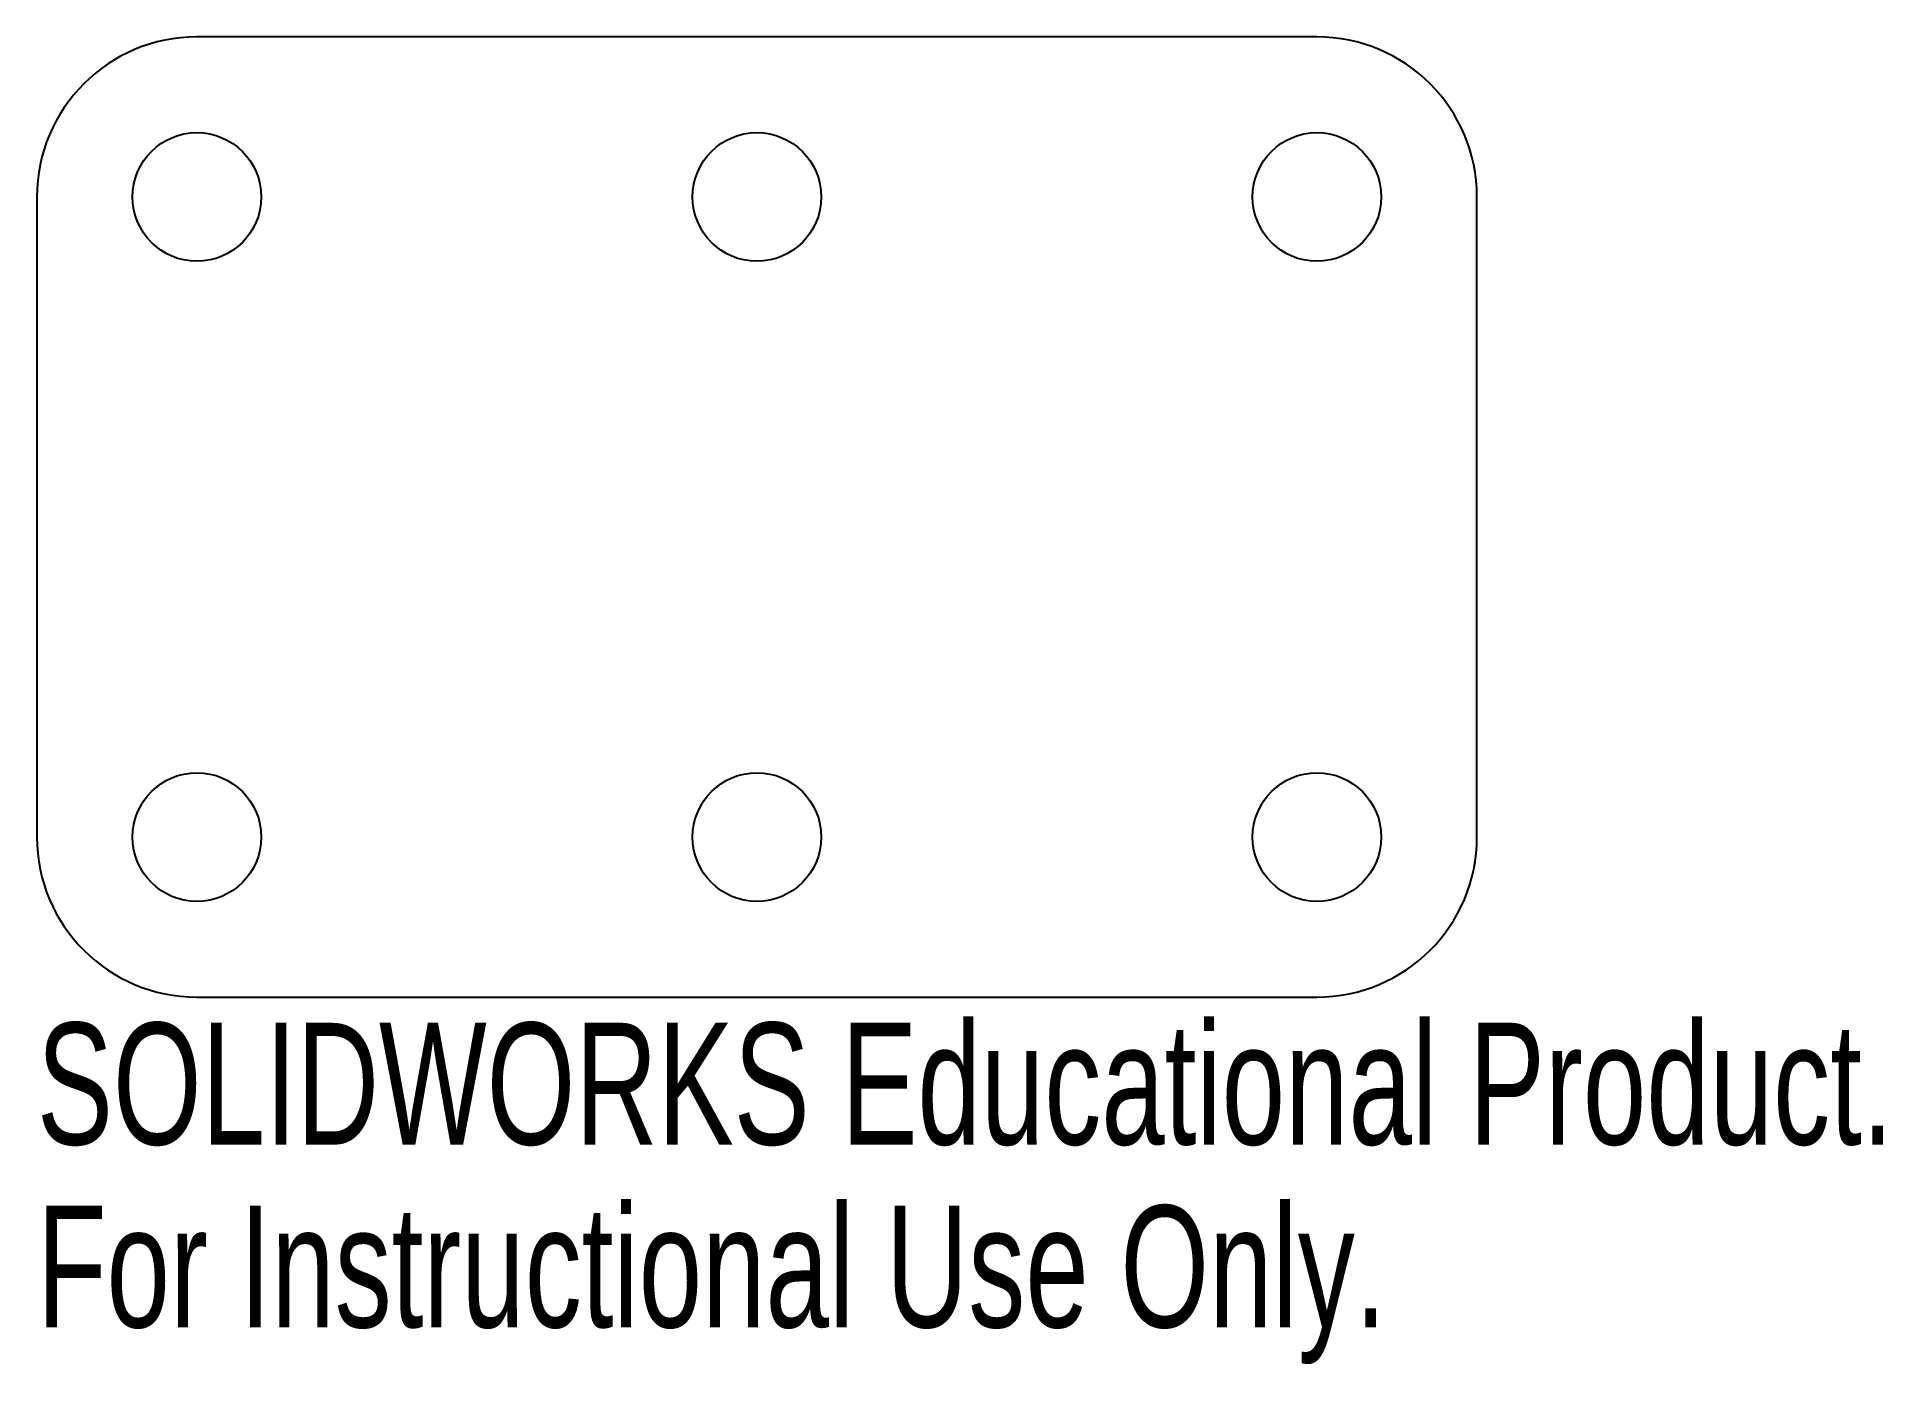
# Model space of a CAD drawing. Header units: inches. Extents: x -1.13 to 1.76, y -1.32 to 0.75.
import ezdxf

# ---------------------------------------------------------------- set-up
doc = ezdxf.new("R2010")
doc.units = ezdxf.units.IN
doc.header["$MEASUREMENT"] = 0
doc.styles.add('SLDTEXTSTYLE0', font='TXT', dxfattribs={"width": 0.7})

msp = doc.modelspace()

# ---------------------------------------------------------------- linework, layer by layer
at = {"color": 7, "linetype": 'Continuous', "lineweight": 25}
for p, q in [((0.875, 0.75), (-0.875, 0.75)), ((-1.125, 0.5), (-1.125, -0.5)), ((1.125, -0.5), (1.125, 0.5)), ((-0.875, -0.75), (0.875, -0.75))]:
    msp.add_line(p, q, dxfattribs=at)
for centre in [(-0.875, 0.5), (0, 0.5), (0.875, 0.5), (-0.875, -0.5), (0, -0.5), (0.875, -0.5)]:
    msp.add_circle(centre, 0.1005, dxfattribs=at)
for centre, start, end in [((-0.875, 0.5), 90, 180), ((0.875, 0.5), 0, 90), ((-0.875, -0.5), 180, 270), ((0.875, -0.5), 270, 0)]:
    msp.add_arc(centre, 0.25, start, end, dxfattribs=at)

# ---------------------------------------------------------------- texts
at = {"color": 7, "linetype": 'Continuous', "char_height": 0.1903, "attachment_point": 1, "style": 'SLDTEXTSTYLE0'}
for s, insert in [('SOLIDWORKS Educational Product.', (-1.125, -0.7901)), ('For Instructional Use Only.', (-1.125, -1.0756))]:
    msp.add_mtext(s, dxfattribs=dict(at, insert=insert))

doc.saveas('drawing.dxf')
